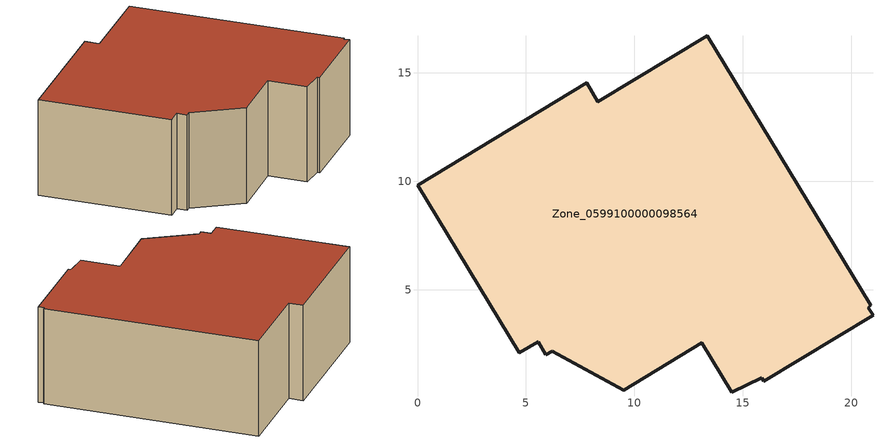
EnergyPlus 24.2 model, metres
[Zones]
Zone_0599100000098564
 floor ground (C_G): 4.69,2.09 0,9.82 7.8,14.53 8.31,13.67 13.35,16.71 20.89,4.28 20.79,4.18 21,3.83 15.96,0.79 15.88,0.93 14.5,0.27 13.11,2.56 9.51,0.37 6.2,2.17 5.92,2 5.56,2.6 z0
 wall outside (C_F): 0,9.82 4.69,2.09 5.56,2.6 5.92,2 6.2,2.17 9.51,0.37 13.11,2.56 14.5,0.27 15.88,0.93 15.96,0.79 21,3.83 20.79,4.18 20.89,4.28 13.35,16.71 8.31,13.67 7.8,14.53 0,9.82 z0:6.77
 roof outside (C_R): 15.96,0.79 21,3.83 20.79,4.18 20.89,4.28 13.35,16.71 8.31,13.67 7.8,14.53 0,9.82 4.69,2.09 5.56,2.6 5.92,2 6.2,2.17 9.51,0.37 13.11,2.56 14.5,0.27 15.88,0.93 z6.77
[BUILDING]
Pand.0599100000098564: North Axis=0; Terrain=City; Loads Convergence Tolerance Value=0.04; Temperature Convergence Tolerance Value=0.4; Solar Distribution=FullExterior; Maximum Number of Warmup Days=25; Minimum Number of Warmup Days=1
[Site:Location]
Rotterdam.The.Hague.AP_ZH_NLD Design_Conditions: Latitude=51.96; Longitude=4.45; Time Zone=1; Elevation=-4.5
[SITE:GROUNDTEMPERATURE:BUILDINGSURFACE]
18, 18, 18, 18, 18, 18, 18, 18, 18, 18, 18, 18
[MATERIAL] Thermal Absorptance=0.9; Solar Absorptance=0.7; Visible Absorptance=0.7
Name | Roughness | Thickness | Conductivity | Density | Specific Heat
G.D.1992-2005 | MediumSmooth | 0.15 | 0.06 | 540 | 1210
F.D.1992-2005 | Rough | 0.3 | 0.12 | 1920 | 840
R.D.1992-2005 | MediumRough | 0.2 | 0.08 | 1500 | 1000
[CONSTRUCTION]
C_G: G.D.1992-2005
C_F: F.D.1992-2005
C_R: R.D.1992-2005
[ZONE]
Zone_0599100000098564: Type=1; Multiplier=1; Ceiling Height=Autocalculate; Volume=Autocalculate; Floor Area=autocalculate; Part of Total Floor Area=Yes
[ZONEINFILTRATION:DESIGNFLOWRATE]
Infil_Zone_0599100000098564: Zone or ZoneList or Space or SpaceList=Zone_0599100000098564; Schedule=AlwaysOn; Design Flow Rate Calculation Method=Flow/Area; Flow Rate per Floor Area=0.0021; Constant Term Coefficient=1; Temperature Term Coefficient=0; Velocity Term Coefficient=0; Velocity Squared Term Coefficient=0
[HVACTEMPLATE:ZONE:IDEALLOADSAIRSYSTEM]
Zone_0599100000098564: Maximum Heating Supply Air Temperature=50; Minimum Cooling Supply Air Temperature=13; Maximum Heating Supply Air Humidity Ratio=0.0156; Minimum Cooling Supply Air Humidity Ratio=0.0077; Heating Limit=NoLimit; Cooling Limit=NoLimit; Dehumidification Control Type=ConstantSensibleHeatRatio; Cooling Sensible Heat Ratio=0.7; Dehumidification Setpoint=60; Humidification Control Type=None; Humidification Setpoint=30; Outdoor Air Method=None; Outdoor Air Flow Rate per Person=0.00944; Outdoor Air Flow Rate per Zone Floor Area=0; Outdoor Air Flow Rate per Zone=0; Demand Controlled Ventilation Type=None; Outdoor Air Economizer Type=NoEconomizer; Heat Recovery Type=None; Sensible Heat Recovery Effectiveness=0.7; Latent Heat Recovery Effectiveness=0.65
[ZONECONTROL:THERMOSTAT]
ThermostatControl_Zone_0599100000098564: Zone or ZoneList=Zone_0599100000098564; Control Type Schedule=DualSetpointControlType; Control 1=Thermostat_Zone_0599100000098564; Temperature Difference Between Cutout And Setpoint=0
[THERMOSTATSETPOINT:DUALSETPOINT]
Thermostat_Zone_0599100000098564: Heating Setpoint Temperature Schedule=HeatingSetpoint_Zone_0599100000098564; Cooling Setpoint Temperature Schedule=CoolingSetpoint_Zone_0599100000098564
[SCHEDULE:COMPACT]
HeatingSetpoint_Zone_0599100000098564: Through: 12/31, For: AllDays, Until: 24:00, 21
CoolingSetpoint_Zone_0599100000098564: Through: 12/31, For: AllDays, Until: 24:00, 24
DualSetpointControlType: Through: 12/31, For: AllDays, Until: 24:00, 4
AlwaysOn: Through: 12/31, For: AllDays, Until: 24:00, 1
